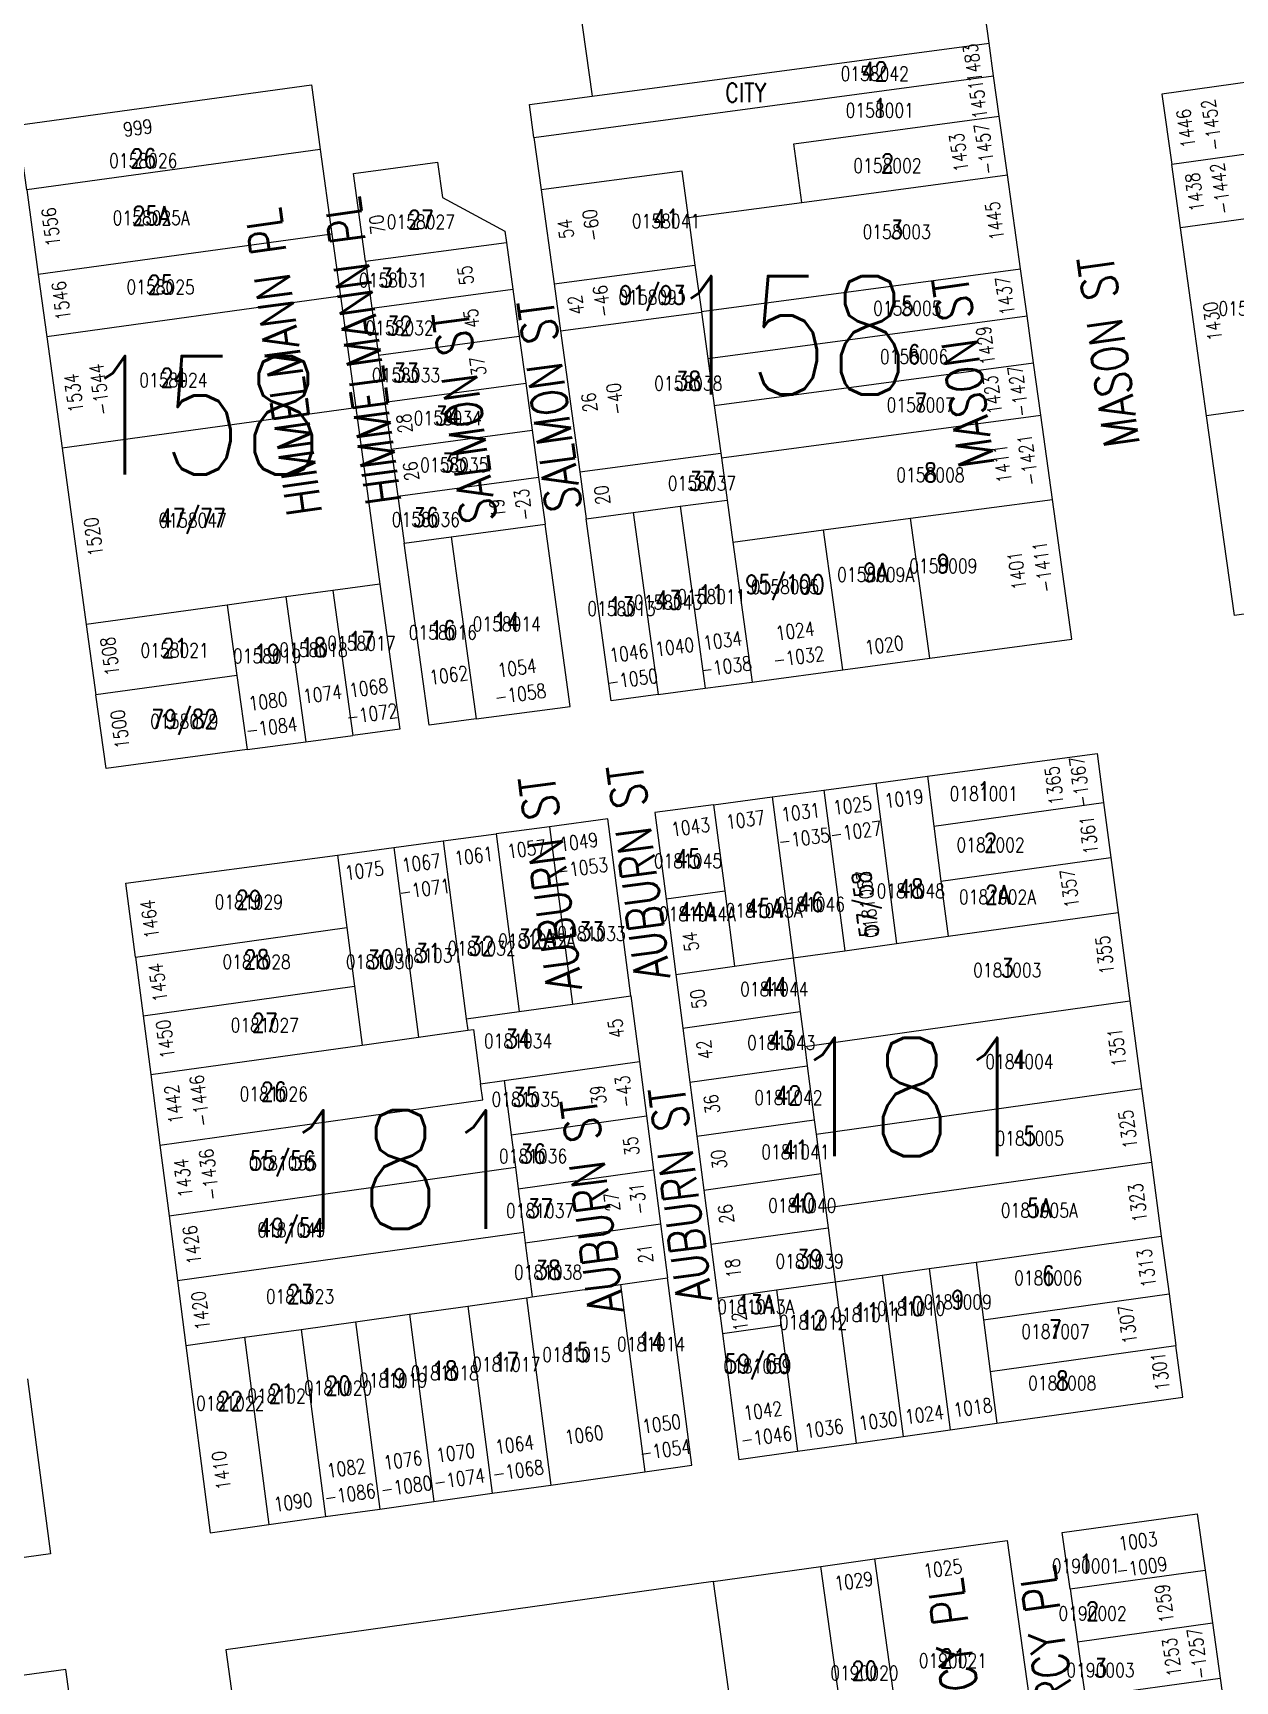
# Model space of a CAD drawing. Header units: feet. Extents: x 6006802 to 6013716, y 2117102 to 2120191.
# Drawn here: x 6008859 to 6009366, y 2117630 to 2118325 of the extents above; entities that cross this region are included whole.
import ezdxf
from ezdxf.enums import TextEntityAlignment as Align

# ---------------------------------------------------------------- set-up
doc = ezdxf.new("R2010")
doc.units = ezdxf.units.FT
doc.header["$LTSCALE"] = 100
doc.header["$MEASUREMENT"] = 0
for name, color, linetype in [('ADDRESS', 1, 'CONTINUOUS'), ('BLKLOT', 2, 'CONTINUOUS'), ('BLOCK_NUMBERS', 3, 'CONTINUOUS'), ('LOT_LINES', 4, 'CONTINUOUS'), ('LOT_NUMBERS', 7, 'CONTINUOUS'), ('ROW', 6, 'CONTINUOUS'), ('ST_NAME_IN_BLK', 7, 'CONTINUOUS'), ('ST_NAME_IN_ST', 6, 'CONTINUOUS')]:
    doc.layers.add(name, color=color, linetype=linetype)
doc.styles.add('ADDTXT', font='ROMANS.shx', dxfattribs={"width": 0.8, "height": 6})
doc.styles.add('BLKLOT', font='ROMANS.shx', dxfattribs={"width": 0.8, "height": 6})
doc.styles.add('BLOCK_NO', font='ROMANS.shx', dxfattribs={"width": 0.8, "height": 50})
doc.styles.add('LOT_NO', font='ROMANS.shx', dxfattribs={"width": 0.8, "height": 8})
doc.styles.add('SI', font='ROMANS.shx', dxfattribs={"width": 0.8, "height": 15})

msp = doc.modelspace()

# ---------------------------------------------------------------- linework, layer by layer
at = {"layer": 'LOT_LINES'}
for points in [[(6009094.95, 2118298.08), (6009262.41, 2118320.45)], [(6009070.38, 2118280.68), (6009264.34, 2118306.59)], [(6009183.42, 2118253.22), (6009179.98, 2118277.98), (6009266.71, 2118289.57)], [(6009407.6, 2118278.71), (6009339.45, 2118269.26)], [(6008980.24, 2118275.57), (6008856.41, 2118258.54)], [(6009135.59, 2118246.83), (6009132.9, 2118266.43), (6009073.43, 2118258.49)], [(6009183.42, 2118253.22), (6009270.15, 2118264.81)], [(6009135.59, 2118246.83), (6009183.42, 2118253.22)], [(6009395.17, 2118249.73), (6009343.17, 2118242.52)], [(6009395.17, 2118249.73), (6009406.2, 2118170.5), (6009354.19, 2118163.28)], [(6009135.59, 2118246.83), (6009138.34, 2118226.8)], [(6008985.13, 2118239.91), (6008861.3, 2118222.87)], [(6008999.32, 2118228.46), (6009058.8, 2118236.4)], [(6009078.87, 2118218.86), (6009138.34, 2118226.8)], [(6009138.34, 2118226.8), (6009141.03, 2118207.2)], [(6009141.03, 2118207.2), (6009275.66, 2118225.19)], [(6008988.74, 2118213.65), (6008864.9, 2118196.62)], [(6009002.04, 2118208.64), (6009061.51, 2118216.59)], [(6009081.59, 2118199.04), (6009141.06, 2118206.99)], [(6009141.03, 2118207.2), (6009141.06, 2118206.99)], [(6009141.06, 2118206.99), (6009143.75, 2118187.39)], [(6009143.75, 2118187.39), (6009278.42, 2118205.38)], [(6009004.76, 2118188.83), (6009064.23, 2118196.77)], [(6009143.75, 2118187.39), (6009146.47, 2118167.58)], [(6009146.47, 2118167.58), (6009281.18, 2118185.57)], [(6009007.48, 2118169.02), (6009066.95, 2118176.96)], [(6008995.2, 2118166.59), (6008871.36, 2118149.56)], [(6009146.47, 2118167.58), (6009149.22, 2118147.54)], [(6009149.5, 2118145.48), (6009284.25, 2118163.48)], [(6009010.2, 2118149.2), (6009069.67, 2118157.15)], [(6009089.75, 2118139.6), (6009149.22, 2118147.54)], [(6009149.22, 2118147.54), (6009149.5, 2118145.48)], [(6009149.5, 2118145.48), (6009151.94, 2118127.73)], [(6009012.92, 2118129.39), (6009072.39, 2118137.33)], [(6009112.29, 2118122.43), (6009132.11, 2118125.08)], [(6009132.11, 2118125.08), (6009151.94, 2118127.73)], [(6009132.11, 2118125.08), (6009142.65, 2118048.32)], [(6009151.94, 2118127.73), (6009154.37, 2118110.01)], [(6009229.21, 2118120.01), (6009289.18, 2118128.02)], [(6009035.46, 2118112.22), (6009075.11, 2118117.52)], [(6009092.47, 2118119.78), (6009112.29, 2118122.43)], [(6009112.29, 2118122.43), (6009122.83, 2118045.67)], [(6009192.54, 2118115.11), (6009229.21, 2118120.01)], [(6009237.43, 2118060.98), (6009229.21, 2118120.01)], [(6009015.64, 2118109.57), (6009035.46, 2118112.22)], [(6009035.46, 2118112.22), (6009046.01, 2118035.41)], [(6009154.37, 2118110.01), (6009157.34, 2118110.41), (6009192.54, 2118115.11)], [(6009154.37, 2118110.01), (6009162.47, 2118050.97)], [(6009200.75, 2118056.08), (6009192.54, 2118115.11)], [(6008985.58, 2118089.57), (6008965.77, 2118086.84)], [(6009005.4, 2118092.29), (6008985.58, 2118089.57)], [(6008985.58, 2118089.57), (6008993.97, 2118028.46)], [(6008941, 2118083.43), (6008881.56, 2118075.26)], [(6008965.77, 2118086.84), (6008941, 2118083.43)], [(6008941, 2118083.43), (6008945.08, 2118053.71)], [(6008965.77, 2118086.84), (6008974.14, 2118025.81)], [(6008945.08, 2118053.71), (6008885.64, 2118045.54)], [(6008945.08, 2118053.71), (6008949.36, 2118022.5)], [(6009192.77, 2118005.41), (6009201.57, 2117937.65)], [(6009214.58, 2118008.32), (6009223.36, 2117940.7)], [(6009236.39, 2118011.23), (6009239.12, 2117990.17)], [(6009146.19, 2117999.19), (6009150.89, 2117962.94)], [(6009170.97, 2118002.5), (6009179.78, 2117934.59)], [(6009239.12, 2117990.17), (6009310.69, 2118000.2)], [(6009032.1, 2117983.95), (6009041.84, 2117908.89)], [(6009054.5, 2117986.94), (6009064.22, 2117912.03)], [(6009076.9, 2117989.93), (6009086.6, 2117915.17)], [(6009239.12, 2117990.17), (6009242.13, 2117966.96)], [(6008987.5, 2117977.99), (6008991.46, 2117947.47)], [(6009011.28, 2117981.17), (6009021.66, 2117901.22)], [(6009242.13, 2117966.96), (6009313.78, 2117977.01)], [(6009126.13, 2117959.47), (6009150.89, 2117962.94)], [(6009150.89, 2117962.94), (6009155.02, 2117931.12)], [(6009242.13, 2117966.96), (6009245.14, 2117943.76)], [(6009245.14, 2117943.76), (6009316.88, 2117953.81)], [(6008902.32, 2117934.97), (6008991.46, 2117947.47)], [(6008991.46, 2117947.47), (6008994.67, 2117922.68)], [(6009223.36, 2117940.7), (6009245.14, 2117943.76)], [(6009179.78, 2117934.59), (6009201.57, 2117937.65)], [(6009201.57, 2117937.65), (6009223.36, 2117940.7)], [(6009130.26, 2117927.65), (6009155.02, 2117931.12)], [(6009155.02, 2117931.12), (6009179.78, 2117934.59)], [(6009179.78, 2117934.59), (6009182.71, 2117911.98)], [(6008905.54, 2117910.18), (6008994.67, 2117922.68)], [(6008994.67, 2117922.68), (6008997.89, 2117897.88)], [(6009064.22, 2117912.03), (6009086.6, 2117915.17)], [(6009086.6, 2117915.17), (6009111.26, 2117918.62)], [(6009184.62, 2117897.3), (6009321.85, 2117916.54)], [(6009041.84, 2117908.89), (6009064.22, 2117912.03)], [(6009041.84, 2117908.89), (6009042.46, 2117904.13)], [(6009133.19, 2117905.04), (6009182.71, 2117911.98)], [(6009182.71, 2117911.98), (6009184.62, 2117897.3)], [(6008997.89, 2117897.88), (6009021.66, 2117901.22)], [(6009021.66, 2117901.22), (6009042.46, 2117904.13)], [(6009042.46, 2117904.13), (6009044.93, 2117904.48), (6009047.92, 2117881.47)], [(6008908.76, 2117885.39), (6008997.89, 2117897.88)], [(6009184.62, 2117897.3), (6009185.67, 2117889.17)], [(6009057.82, 2117882.86), (6009114.87, 2117890.86)], [(6009136.15, 2117882.23), (6009185.67, 2117889.17)], [(6009185.67, 2117889.17), (6009188.63, 2117866.36)], [(6008912.62, 2117855.63), (6009048.79, 2117874.73), (6009047.92, 2117881.47)], [(6009047.92, 2117881.47), (6009057.82, 2117882.86)], [(6009057.82, 2117882.86), (6009060.78, 2117860.05)], [(6009189.42, 2117860.31), (6009326.78, 2117879.57)], [(6009060.78, 2117860.05), (6009117.83, 2117868.05)], [(6009139.11, 2117859.42), (6009188.63, 2117866.36)], [(6009188.63, 2117866.36), (6009189.42, 2117860.31)], [(6009060.78, 2117860.05), (6009062.56, 2117846.36)], [(6009189.42, 2117860.31), (6009191.58, 2117843.65)], [(6008916.48, 2117825.88), (6009062.56, 2117846.36)], [(6009062.56, 2117846.36), (6009063.74, 2117837.24)], [(6009063.74, 2117837.24), (6009120.79, 2117845.24)], [(6009193.46, 2117829.17), (6009330.92, 2117848.44)], [(6009142.06, 2117836.71), (6009191.58, 2117843.65)], [(6009191.58, 2117843.65), (6009193.46, 2117829.17)], [(6009063.74, 2117837.24), (6009066.11, 2117818.99)], [(6009193.46, 2117829.17), (6009194.54, 2117820.84)], [(6008920.03, 2117798.51), (6009066.11, 2117818.99)], [(6009066.11, 2117818.99), (6009066.7, 2117814.43)], [(6009066.7, 2117814.43), (6009123.75, 2117822.43)], [(6009145.02, 2117813.9), (6009194.54, 2117820.84)], [(6009194.54, 2117820.84), (6009197.5, 2117798.03)], [(6009256.92, 2117806.36), (6009335.07, 2117817.32)], [(6009066.7, 2117814.43), (6009069.66, 2117791.62)], [(6009217.31, 2117800.81), (6009237.11, 2117803.58)], [(6009237.11, 2117803.58), (6009256.92, 2117806.36)], [(6009237.11, 2117803.58), (6009245.94, 2117735.55)], [(6009256.92, 2117806.36), (6009260.09, 2117781.96)], [(6009069.66, 2117791.62), (6009106.9, 2117796.84)], [(6009106.9, 2117796.84), (6009126.71, 2117799.62)], [(6009106.9, 2117796.84), (6009117.15, 2117717.87)], [(6009172.74, 2117794.56), (6009197.5, 2117798.03)], [(6009197.5, 2117798.03), (6009217.31, 2117800.81)], [(6009197.5, 2117798.03), (6009206.33, 2117730)], [(6009217.31, 2117800.81), (6009226.14, 2117732.77)], [(6009042.53, 2117787.81), (6009067.29, 2117791.29)], [(6009067.29, 2117791.29), (6009069.66, 2117791.62)], [(6009067.29, 2117791.29), (6009077.53, 2117712.31)], [(6009147.98, 2117791.09), (6009172.74, 2117794.56)], [(6009172.74, 2117794.56), (6009174.67, 2117779.68)], [(6009260.09, 2117781.96), (6009338.33, 2117792.93)], [(6008995.08, 2117781.16), (6009017.97, 2117784.37)], [(6009017.97, 2117784.37), (6009042.53, 2117787.81)], [(6009017.97, 2117784.37), (6009028.21, 2117705.4)], [(6009042.53, 2117787.81), (6009052.77, 2117708.84)], [(6008948.31, 2117774.61), (6008972.19, 2117777.95)], [(6008972.19, 2117777.95), (6008995.08, 2117781.16)], [(6008972.19, 2117777.95), (6008982.44, 2117698.98)], [(6008995.08, 2117781.16), (6009005.33, 2117702.19)], [(6009149.91, 2117776.21), (6009174.67, 2117779.68)], [(6009174.67, 2117779.68), (6009181.57, 2117726.53)], [(6009260.09, 2117781.96), (6009262.92, 2117760.15)], [(6008923.58, 2117771.14), (6008948.31, 2117774.61)], [(6008948.31, 2117774.61), (6008958.56, 2117695.63)], [(6009262.92, 2117760.15), (6009341.23, 2117771.13)], [(6009262.92, 2117760.15), (6009265.75, 2117738.33)], [(6009224.8, 2117604.36), (6009202.12, 2117601.19), (6009191.41, 2117677.94)], [(6009214.09, 2117681.12), (6009224.8, 2117604.36)], [(6009146.05, 2117671.58), (6009164.92, 2117536.42)], [(6009296.63, 2117668.46), (6009353.57, 2117676.44)], [(6009299.74, 2117646.17), (6009356.68, 2117654.16)], [(6009302.98, 2117622.93), (6009359.93, 2117630.91)]]:
    msp.add_lwpolyline(points, dxfattribs=at)
at = {"layer": 'ROW'}
for points in [[(6009262.41, 2118320.45), (6009253.13, 2118387.2), (6009085.75, 2118364.17), (6009094.95, 2118298.08)], [(6009264.34, 2118306.59), (6009262.41, 2118320.45)], [(6009266.71, 2118289.57), (6009264.34, 2118306.59)], [(6009403.46, 2118308.43), (6009335.32, 2118298.97), (6009339.45, 2118269.26)], [(6008856.41, 2118258.54), (6008852.67, 2118285.78), (6008976.5, 2118302.82), (6008980.24, 2118275.57)], [(6009070.38, 2118280.68), (6009068.48, 2118294.55), (6009094.95, 2118298.08)], [(6009270.15, 2118264.81), (6009266.71, 2118289.57)], [(6009070.38, 2118280.68), (6009073.43, 2118258.49)], [(6008980.24, 2118275.57), (6008985.13, 2118239.91)], [(6008999.32, 2118228.46), (6008994.24, 2118265.51), (6009029.77, 2118270.26), (6009031.82, 2118255.32), (6009058.15, 2118241.12), (6009058.8, 2118236.4)], [(6009343.17, 2118242.52), (6009339.45, 2118269.26)], [(6009275.66, 2118225.19), (6009270.15, 2118264.81)], [(6008856.41, 2118258.54), (6008861.3, 2118222.87)], [(6009073.43, 2118258.49), (6009078.87, 2118218.86)], [(6009354.19, 2118163.28), (6009343.17, 2118242.52)], [(6008985.13, 2118239.91), (6008988.74, 2118213.65)], [(6009058.8, 2118236.4), (6009061.51, 2118216.59)], [(6008999.32, 2118228.46), (6009002.04, 2118208.64)], [(6008861.3, 2118222.87), (6008864.9, 2118196.62)], [(6009278.42, 2118205.38), (6009275.66, 2118225.19)], [(6008988.74, 2118213.65), (6008995.2, 2118166.59)], [(6009061.51, 2118216.59), (6009064.23, 2118196.77)], [(6009078.87, 2118218.86), (6009081.59, 2118199.04)], [(6009002.04, 2118208.64), (6009004.76, 2118188.83)], [(6009281.18, 2118185.57), (6009278.42, 2118205.38)], [(6008864.9, 2118196.62), (6008871.36, 2118149.56)], [(6009064.23, 2118196.77), (6009066.95, 2118176.96)], [(6009081.59, 2118199.04), (6009089.75, 2118139.6)], [(6009004.76, 2118188.83), (6009007.48, 2118169.02)], [(6009284.25, 2118163.48), (6009281.18, 2118185.57)], [(6009066.95, 2118176.96), (6009069.67, 2118157.15)], [(6008995.2, 2118166.59), (6009005.4, 2118092.29)], [(6009007.48, 2118169.02), (6009010.2, 2118149.2)], [(6009289.18, 2118128.02), (6009284.25, 2118163.48)], [(6009503.8, 2118098.29), (6009365.92, 2118079), (6009354.19, 2118163.28)], [(6009069.67, 2118157.15), (6009072.39, 2118137.33)], [(6008871.36, 2118149.56), (6008881.56, 2118075.26)], [(6009010.2, 2118149.2), (6009012.92, 2118129.39)], [(6009072.39, 2118137.33), (6009075.11, 2118117.52)], [(6009089.75, 2118139.6), (6009092.47, 2118119.78)], [(6009012.92, 2118129.39), (6009015.64, 2118109.57)], [(6009237.43, 2118060.98), (6009297.39, 2118068.99), (6009289.18, 2118128.02)], [(6009046.01, 2118035.41), (6009085.66, 2118040.71), (6009075.11, 2118117.52)], [(6009122.83, 2118045.67), (6009103, 2118043.02), (6009092.47, 2118119.78)], [(6009046.01, 2118035.41), (6009026.18, 2118032.76), (6009015.64, 2118109.57)], [(6009005.4, 2118092.29), (6009013.79, 2118031.11), (6008993.97, 2118028.46)], [(6008881.56, 2118075.26), (6008885.64, 2118045.54)], [(6009200.75, 2118056.08), (6009237.43, 2118060.98)], [(6009162.47, 2118050.97), (6009165.45, 2118051.37), (6009200.75, 2118056.08)], [(6009122.83, 2118045.67), (6009142.65, 2118048.32)], [(6009142.65, 2118048.32), (6009162.47, 2118050.97)], [(6008949.36, 2118022.5), (6008889.89, 2118014.56), (6008885.64, 2118045.54)], [(6008949.36, 2118022.5), (6008974.14, 2118025.81)], [(6008974.14, 2118025.81), (6008993.97, 2118028.46)], [(6009236.39, 2118011.23), (6009307.95, 2118020.79), (6009310.69, 2118000.2)], [(6009170.97, 2118002.5), (6009192.77, 2118005.41)], [(6009192.77, 2118005.41), (6009214.58, 2118008.32)], [(6009214.58, 2118008.32), (6009236.39, 2118011.23)], [(6009146.19, 2117999.19), (6009121.41, 2117995.88), (6009126.13, 2117959.47)], [(6009146.19, 2117999.19), (6009170.97, 2118002.5)], [(6009310.69, 2118000.2), (6009313.78, 2117977.01)], [(6009111.26, 2117918.62), (6009101.58, 2117993.23), (6009076.9, 2117989.93)], [(6009011.28, 2117981.17), (6009032.1, 2117983.95)], [(6009032.1, 2117983.95), (6009054.5, 2117986.94)], [(6009076.9, 2117989.93), (6009054.5, 2117986.94)], [(6008902.32, 2117934.97), (6008898.29, 2117966.07), (6008987.5, 2117977.99)], [(6008987.5, 2117977.99), (6009011.28, 2117981.17)], [(6009313.78, 2117977.01), (6009316.88, 2117953.81)], [(6009126.13, 2117959.47), (6009130.26, 2117927.65)], [(6009316.88, 2117953.81), (6009321.85, 2117916.54)], [(6008902.32, 2117934.97), (6008905.54, 2117910.18)], [(6009130.26, 2117927.65), (6009133.19, 2117905.04)], [(6009111.26, 2117918.62), (6009114.87, 2117890.86)], [(6009321.85, 2117916.54), (6009326.78, 2117879.57)], [(6008905.54, 2117910.18), (6008908.76, 2117885.39)], [(6009133.19, 2117905.04), (6009136.15, 2117882.23)], [(6009114.87, 2117890.86), (6009117.83, 2117868.05)], [(6008908.76, 2117885.39), (6008912.62, 2117855.63)], [(6009136.15, 2117882.23), (6009139.11, 2117859.42)], [(6009326.78, 2117879.57), (6009330.92, 2117848.44)], [(6009117.83, 2117868.05), (6009120.79, 2117845.24)], [(6009139.11, 2117859.42), (6009142.06, 2117836.71)], [(6008912.62, 2117855.63), (6008916.48, 2117825.88)], [(6009120.79, 2117845.24), (6009123.75, 2117822.43)], [(6009330.92, 2117848.44), (6009335.07, 2117817.32)], [(6009142.06, 2117836.71), (6009145.02, 2117813.9)], [(6008916.48, 2117825.88), (6008920.03, 2117798.51)], [(6009123.75, 2117822.43), (6009126.71, 2117799.62)], [(6009335.07, 2117817.32), (6009338.33, 2117792.93)], [(6009145.02, 2117813.9), (6009147.98, 2117791.09)], [(6008920.03, 2117798.51), (6008923.58, 2117771.14)], [(6009117.15, 2117717.87), (6009136.96, 2117720.64), (6009126.71, 2117799.62)], [(6009147.98, 2117791.09), (6009149.91, 2117776.21)], [(6009338.33, 2117792.93), (6009341.23, 2117771.13)], [(6009149.91, 2117776.21), (6009156.81, 2117723.05), (6009181.57, 2117726.53)], [(6008923.58, 2117771.14), (6008933.83, 2117692.17), (6008958.56, 2117695.63)], [(6009265.75, 2117738.33), (6009344.14, 2117749.32), (6009341.23, 2117771.13)], [(6008856.79, 2117757.14), (6008866.38, 2117683.26), (6008826.74, 2117677.86)], [(6009226.14, 2117732.77), (6009245.94, 2117735.55)], [(6009245.94, 2117735.55), (6009265.75, 2117738.33)], [(6009181.57, 2117726.53), (6009206.33, 2117730)], [(6009206.33, 2117730), (6009226.14, 2117732.77)], [(6009077.53, 2117712.31), (6009117.15, 2117717.87)], [(6009028.21, 2117705.4), (6009052.77, 2117708.84)], [(6009052.77, 2117708.84), (6009077.53, 2117712.31)], [(6008958.56, 2117695.63), (6008982.44, 2117698.98)], [(6008982.44, 2117698.98), (6009005.33, 2117702.19)], [(6009005.33, 2117702.19), (6009028.21, 2117705.4)], [(6009296.63, 2117668.46), (6009293.31, 2117692.23), (6009350.26, 2117700.21), (6009353.57, 2117676.44)], [(6009214.09, 2117681.12), (6009270.04, 2117688.97), (6009282.96, 2117596.36)], [(6009146.05, 2117671.58), (6009191.41, 2117677.94)], [(6009191.41, 2117677.94), (6009214.09, 2117681.12)], [(6009146.05, 2117671.58), (6008940.45, 2117642.76), (6008954.4, 2117541.87)], [(6009353.57, 2117676.44), (6009356.68, 2117654.16)], [(6009296.63, 2117668.46), (6009299.74, 2117646.17)], [(6009356.68, 2117654.16), (6009359.93, 2117630.91)], [(6009299.74, 2117646.17), (6009302.98, 2117622.93)], [(6008877.55, 2117600.63), (6008872.87, 2117634.44), (6008786.62, 2117622.68)], [(6009359.93, 2117630.91), (6009362.9, 2117609.62)]]:
    msp.add_lwpolyline(points, dxfattribs=at)

# ---------------------------------------------------------------- texts
at = {"layer": 'ADDRESS', "style": 'ADDTXT', "width": 0.8}
for s, rotation, p in [('1483', 97.91983, (6009258.47, 2118312.46)), ('1451', 97.91983, (6009260.61, 2118297.1)), ('1446', 97.91983, (6009348.39, 2118284.84)), ('-1452', 97.91983, (6009359.28, 2118286.36)), ('999', 7.83175, (6008903.7, 2118281.7)), ('-1457', 97.91983, (6009263.52, 2118276.18)), ('1453', 97.91983, (6009252.63, 2118274.66)), ('-1442', 97.91983, (6009363.02, 2118259.5)), ('1438', 97.91983, (6009352.12, 2118257.98)), ('1556', 97.81521, (6008869.6, 2118243.29)), ('-60', 97.81521, (6009097.63, 2118243.98)), ('1445', 97.91983, (6009267.74, 2118245.84)), ('70', 97.81521, (6009007.24, 2118244.32)), ('54', 97.81521, (6009086.73, 2118242.48)), ('55', 97.81521, (6009044.49, 2118222.95)), ('1437', 97.91983, (6009272.14, 2118214.27)), ('1546', 97.81521, (6008873.87, 2118212.19)), ('42', 97.81521, (6009091.13, 2118210.45)), ('-46', 97.81521, (6009102.02, 2118211.94)), ('45', 97.81521, (6009046.99, 2118204.76)), ('1430', 97.91983, (6009359.7, 2118203.51)), ('1429', 97.91983, (6009263.94, 2118193.34)), ('37', 97.81521, (6009049.76, 2118184.59)), ('1534', 97.81521, (6008879.21, 2118173.25)), ('-1544', 97.81521, (6008890.11, 2118174.75)), ('1423', 97.91983, (6009266.84, 2118172.51)), ('-1427', 97.91983, (6009277.73, 2118174.03)), ('26', 97.81521, (6009096.78, 2118169.24)), ('-40', 97.81521, (6009107.68, 2118170.73)), ('28', 97.81521, (6009018.76, 2118160.41)), ('-1421', 97.91983, (6009281.76, 2118145.1)), ('1411', 97.91983, (6009270.86, 2118143.58)), ('26', 97.81521, (6009021.53, 2118140.24)), ('-23', 97.81521, (6009068.88, 2118126.14)), ('20', 97.81521, (6009102.14, 2118130.21)), ('19', 97.81521, (6009057.98, 2118124.64)), ('1520', 97.81521, (6008887.53, 2118112.65)), ('-1411', 97.91983, (6009288.04, 2118099.96)), ('1401', 97.91983, (6009277.14, 2118098.44)), ('1024', 7.60831, (6009180.98, 2118069.58)), ('1508', 97.81521, (6008894.45, 2118062.22)), ('1040', 7.60831, (6009130.17, 2118062.8)), ('1034', 7.60831, (6009150.36, 2118065.49)), ('1020', 7.60831, (6009218.61, 2118063.51)), ('1054', 7.60831, (6009063.65, 2118053.91)), ('1046', 7.60831, (6009110.82, 2118060.21)), ('-1038', 7.60831, (6009151.82, 2118054.59)), ('-1032', 7.60831, (6009182.44, 2118058.68)), ('1062', 7.60831, (6009034.84, 2118050.89)), ('-1050', 7.60831, (6009112.28, 2118049.31)), ('1080', 7.60831, (6008958.63, 2118039.88)), ('1074', 7.60831, (6008981.55, 2118042.94)), ('1068', 7.60831, (6009001, 2118045.54)), ('-1058', 7.60831, (6009065.1, 2118043.01)), ('-1072', 7.60831, (6009002.45, 2118034.64)), ('1500', 97.81521, (6008898.68, 2118031.44)), ('-1084', 7.60831, (6008960.09, 2118028.98)), ('-1367', 97.5938, (6009303.71, 2118009.13)), ('1365', 97.5938, (6009292.8, 2118007.68)), ('1019', 7.60831, (6009226.94, 2117998.87)), ('1031', 7.60831, (6009183.33, 2117993.05)), ('1025', 7.60831, (6009205.13, 2117995.96)), ('1043', 7.60831, (6009136.85, 2117986.84)), ('1037', 7.60831, (6009159.99, 2117989.93)), ('-1027', 7.60831, (6009206.59, 2117985.06)), ('1361', 97.5938, (6009307.43, 2117986.87)), ('1057', 7.60831, (6009067.66, 2117977.6)), ('1049', 7.60831, (6009089.69, 2117980.54)), ('-1035', 7.60831, (6009184.78, 2117982.15)), ('1067', 7.60831, (6009023.24, 2117971.67)), ('1061', 7.60831, (6009045.39, 2117974.62)), ('-1053', 7.60831, (6009091.15, 2117969.64)), ('1075', 7.60831, (6008999.23, 2117968.46)), ('1357', 97.5938, (6009299.34, 2117964.26)), ('-1071', 7.60831, (6009024.7, 2117960.76)), ('1464', 97.39372, (6008911.29, 2117951.35)), ('54', 97.39372, (6009139.5, 2117941.9)), ('1355', 97.5938, (6009314.17, 2117936.25)), ('1454', 97.39372, (6008914.76, 2117924.61)), ('50', 97.39372, (6009142.64, 2117917.71)), ('1450', 97.39372, (6008917.86, 2117900.71)), ('45', 97.39372, (6009107.95, 2117905.28)), ('1351', 97.5938, (6009319.36, 2117897.32)), ('42', 97.39372, (6009145.42, 2117896.32)), ('1442', 97.39372, (6008921.42, 2117873.32)), ('-1446', 97.39372, (6008932.32, 2117874.74)), ('39', 97.39372, (6009100.5, 2117877.24)), ('-43', 97.39372, (6009111.41, 2117878.65)), ('36', 97.39372, (6009148.41, 2117873.29)), ('1325', 97.5938, (6009323.97, 2117862.74)), ('35', 97.39372, (6009114.4, 2117855.63)), ('-1436', 97.39372, (6008936.37, 2117843.59)), ('30', 97.39372, (6009151.42, 2117850.04)), ('1434', 97.39372, (6008925.46, 2117842.17)), ('-31', 97.39372, (6009117.27, 2117833.48)), ('1323', 97.5938, (6009328.1, 2117831.77)), ('27', 97.39372, (6009106.36, 2117832.06)), ('26', 97.39372, (6009154.41, 2117827.02)), ('1426', 97.39372, (6008929.12, 2117813.96)), ('21', 97.39372, (6009120.27, 2117810.34)), ('1313', 97.5938, (6009331.78, 2117804.16)), ('18', 97.39372, (6009157.38, 2117804.11)), ('1420', 97.39372, (6008932.72, 2117786.23)), ('12', 97.39372, (6009160.29, 2117781.69)), ('1307', 97.5938, (6009323.85, 2117780.45)), ('1301', 97.5938, (6009337.59, 2117760.64)), ('1042', 7.98095, (6009167.36, 2117740.69)), ('1018', 7.98095, (6009256.03, 2117742.01)), ('1050', 7.98095, (6009124.67, 2117735.08)), ('1030', 7.98095, (6009216, 2117736.4)), ('1024', 7.98095, (6009235.52, 2117739.14)), ('1060', 7.98095, (6009091.98, 2117730.49)), ('-1046', 7.98095, (6009168.89, 2117729.8)), ('1036', 7.98095, (6009193.25, 2117733.21)), ('1076', 7.98095, (6009015.53, 2117719.78)), ('1070', 7.98095, (6009037.78, 2117722.9)), ('1064', 7.98095, (6009062.64, 2117726.38)), ('-1054', 7.98095, (6009126.2, 2117724.19)), ('1410', 97.98095, (6008941.45, 2117718.91)), ('1082', 7.98095, (6008991.65, 2117716.43)), ('-1068', 7.98095, (6009064.17, 2117715.49)), ('-1086', 7.98095, (6008993.18, 2117705.54)), ('-1080', 7.98095, (6009017.05, 2117708.88)), ('-1074', 7.98095, (6009039.3, 2117712)), ('1090', 7.98095, (6008969.19, 2117702.17)), ('1003', 7.98095, (6009325.63, 2117685.65)), ('1025', 7.98095, (6009243.28, 2117674.11)), ('-1009', 7.98095, (6009327.16, 2117674.76)), ('1029', 7.98095, (6009205.72, 2117668.84)), ('1259', 97.94451, (6009339.32, 2117662.8)), ('-1257', 97.94451, (6009353.39, 2117641.61)), ('1253', 97.94451, (6009342.49, 2117640.09))]:
    msp.add_text(s, height=6, rotation=rotation, dxfattribs=at).set_placement(p, align=Align.CENTER)
at = {"layer": 'BLKLOT', "style": 'BLKLOT', "width": 0.8}
for s, p in [('0158042', (6009214.15, 2118304.51)), ('0158001', (6009216.3, 2118289.05)), ('0158026', (6008905.6, 2118267.83)), ('0158002', (6009219.54, 2118265.76)), ('0158025A', (6008908.91, 2118243.72)), ('0158027', (6009022.69, 2118242.04)), ('0158041', (6009126.11, 2118242.34)), ('0158003', (6009223.43, 2118237.82)), ('0158025', (6008912.91, 2118214.55)), ('0158031', (6009010.93, 2118217.45)), ('0158091', (6009120.43, 2118210.23)), ('0158005', (6009227.91, 2118205.55)), ('0159045', (6009373.56, 2118205.51)), ('0158032', (6009013.7, 2118197.27)), ('0158006', (6009230.75, 2118185.19)), ('0158024', (6008918.3, 2118175.29)), ('0158033', (6009016.42, 2118177.4)), ('0158038', (6009135.51, 2118173.9)), ('0158034', (6009034.05, 2118159.27)), ('0158007', (6009233.58, 2118164.83)), ('0158035', (6009036.77, 2118139.49)), ('0158037', (6009141.29, 2118131.74)), ('0158008', (6009237.68, 2118135.32)), ('0158047', (6008926.42, 2118116.13)), ('0158036', (6009024.78, 2118116.49)), ('0158009', (6009243.08, 2118096.92)), ('0158009A', (6009214.58, 2118093.24)), ('0158011', (6009145.24, 2118083.98)), ('0158095', (6009176.31, 2118088.13)), ('0158013', (6009107.32, 2118078.91)), ('0158043', (6009127.01, 2118081.54)), ('0158016', (6009031.94, 2118068.84)), ('0158014', (6009058.92, 2118072.45)), ('0158021', (6008918.8, 2118061.3)), ('0158018', (6008977.4, 2118061.56)), ('0158017', (6008997.6, 2118064.26)), ('0158019', (6008957.8, 2118058.94)), ('0158079', (6008922.91, 2118031.36)), ('0181001', (6009260.16, 2118000.85)), ('0181002', (6009263.04, 2117979.28)), ('0181045', (6009135.37, 2117972.52)), ('0181048', (6009229.39, 2117959.86)), ('0181002A', (6009265.96, 2117957.34)), ('0181029', (6008950.12, 2117955.18)), ('0181044A', (6009139.3, 2117950.09)), ('0181045A', (6009167.49, 2117951.59)), ('0181046', (6009187.23, 2117954.22)), ('0181032A', (6009071.54, 2117938.77)), ('0181033', (6009094.68, 2117941.86)), ('0181028', (6008953.39, 2117929.96)), ('0181030', (6009005.45, 2117929.94)), ('0181031', (6009025.75, 2117932.65)), ('0181032', (6009048.3, 2117935.67)), ('0181003', (6009270.09, 2117926.43)), ('0181044', (6009171.79, 2117918.43)), ('0181027', (6008956.86, 2117903.27)), ('0181034', (6009063.71, 2117896.57)), ('0181043', (6009174.73, 2117895.83)), ('0181004', (6009275.23, 2117887.83)), ('0181026', (6008960.63, 2117874.21)), ('0181035', (6009066.9, 2117871.95)), ('0181042', (6009177.73, 2117872.66)), ('0181005', (6009279.54, 2117855.54)), ('0181036', (6009070.01, 2117848.02)), ('0181041', (6009180.7, 2117849.77)), ('0181055', (6008964.41, 2117845.05)), ('0181037', (6009073, 2117824.97)), ('0181040', (6009183.63, 2117827.21)), ('0181005A', (6009283.59, 2117825.14)), ('0181049', (6008968.07, 2117816.89)), ('0181038', (6009076.36, 2117799.04)), ('0181039', (6009186.69, 2117803.62)), ('0181006', (6009287.39, 2117796.66)), ('0181023', (6008971.71, 2117788.83)), ('0181013A', (6009163.97, 2117784.45)), ('0181010', (6009229.51, 2117783.74)), ('0181009', (6009249.19, 2117786.49)), ('0181012', (6009188.18, 2117777.94)), ('0181011', (6009210.61, 2117781.09)), ('0181007', (6009290.4, 2117774.03)), ('0181015', (6009088.35, 2117764.32)), ('0181014', (6009119.84, 2117768.73)), ('0181018', (6009032.75, 2117756.52)), ('0181017', (6009058.73, 2117760.17)), ('0181059', (6009164.69, 2117759.5)), ('0181020', (6008987.78, 2117750.22)), ('0181019', (6009011.01, 2117753.48)), ('0181008', (6009293.3, 2117752.27)), ('0181022', (6008942.26, 2117743.76)), ('0181021', (6008963.87, 2117746.87)), ('0190001', (6009303.27, 2117675.16)), ('0190002', (6009306.07, 2117655.11)), ('0190021', (6009247.15, 2117635.27)), ('0190003', (6009309.4, 2117631.21)), ('0190020', (6009209.84, 2117630.04))]:
    msp.add_text(s, height=6, dxfattribs=at).set_placement(p, align=Align.CENTER)
msp.add_text('0181057', height=6, rotation=97.60831, dxfattribs=at).set_placement((6009214.13, 2117957.82), align=Align.CENTER)
at = {"layer": 'BLOCK_NUMBERS', "style": 'BLOCK_NO', "width": 0.8}
for s, p in [('158', (6009177.72, 2118172.18)), ('158', (6008930.4, 2118138.44)), ('181', (6009229.79, 2117850.95)), ('181', (6009014.07, 2117820.37))]:
    msp.add_text(s, height=50, dxfattribs=at).set_placement(p, align=Align.CENTER)
at = {"layer": 'LOT_NUMBERS', "style": 'LOT_NO', "width": 0.8}
for s, p in [('42', (6009214.15, 2118304.51)), ('CITY', (6009159.72, 2118295.53)), ('1', (6009216.3, 2118289.05)), ('26', (6008905.6, 2118267.83)), ('2', (6009219.54, 2118265.76)), ('25A', (6008908.91, 2118243.72)), ('27', (6009022.69, 2118242.04)), ('41', (6009126.11, 2118242.34)), ('3', (6009223.43, 2118237.82)), ('25', (6008912.91, 2118214.55)), ('31', (6009010.93, 2118217.45)), ('91/93', (6009120.43, 2118210.23)), ('5', (6009227.91, 2118205.55)), ('32', (6009013.7, 2118197.27)), ('6', (6009230.75, 2118185.19)), ('33', (6009016.42, 2118177.4)), ('24', (6008918.3, 2118175.29)), ('38', (6009135.51, 2118173.9)), ('7', (6009233.58, 2118164.83)), ('34', (6009034.05, 2118159.27)), ('35', (6009036.77, 2118139.49)), ('37', (6009141.29, 2118131.74)), ('8', (6009237.68, 2118135.32)), ('47/77', (6008926.42, 2118116.13)), ('36', (6009024.78, 2118116.49)), ('9', (6009243.08, 2118096.92)), ('95/100', (6009176.31, 2118088.13)), ('9A', (6009214.58, 2118093.24)), ('43', (6009127.01, 2118081.54)), ('11', (6009145.24, 2118083.98)), ('13', (6009107.32, 2118078.91)), ('16', (6009031.94, 2118068.84)), ('14', (6009058.92, 2118072.45)), ('21', (6008918.8, 2118061.3)), ('18', (6008977.4, 2118061.56)), ('17', (6008997.6, 2118064.26)), ('19', (6008957.8, 2118058.94)), ('79/82', (6008922.91, 2118031.36)), ('1', (6009260.16, 2118000.85)), ('2', (6009263.04, 2117979.28)), ('45', (6009135.37, 2117972.52)), ('29', (6008950.12, 2117955.18)), ('48', (6009229.39, 2117959.86)), ('2A', (6009265.96, 2117957.34)), ('44A', (6009139.3, 2117950.09)), ('45A', (6009167.49, 2117951.59)), ('46', (6009187.23, 2117954.22)), ('33', (6009094.68, 2117941.86)), ('32', (6009048.3, 2117935.67)), ('32A', (6009071.54, 2117938.77)), ('28', (6008953.39, 2117929.96)), ('30', (6009005.45, 2117929.94)), ('31', (6009025.75, 2117932.65)), ('3', (6009270.09, 2117926.43)), ('44', (6009171.79, 2117918.43)), ('27', (6008956.86, 2117903.27)), ('34', (6009063.71, 2117896.57)), ('43', (6009174.73, 2117895.83)), ('4', (6009275.23, 2117887.83)), ('26', (6008960.63, 2117874.21)), ('35', (6009066.9, 2117871.95)), ('42', (6009177.73, 2117872.66)), ('5', (6009279.54, 2117855.54)), ('55/56', (6008964.41, 2117845.05)), ('36', (6009070.01, 2117848.02)), ('41', (6009180.7, 2117849.77)), ('37', (6009073, 2117824.97)), ('40', (6009183.63, 2117827.21)), ('5A', (6009283.59, 2117825.14)), ('49/54', (6008968.07, 2117816.89)), ('39', (6009186.69, 2117803.62)), ('38', (6009076.36, 2117799.04)), ('6', (6009287.39, 2117796.66)), ('23', (6008971.71, 2117788.83)), ('13A', (6009163.97, 2117784.45)), ('10', (6009229.51, 2117783.74)), ('9', (6009249.19, 2117786.49)), ('12', (6009188.18, 2117777.94)), ('11', (6009210.61, 2117781.09)), ('14', (6009119.84, 2117768.73)), ('7', (6009290.4, 2117774.03)), ('15', (6009088.35, 2117764.32)), ('59/60', (6009164.69, 2117759.5)), ('19', (6009011.01, 2117753.48)), ('18', (6009032.75, 2117756.52)), ('17', (6009058.73, 2117760.17)), ('21', (6008963.87, 2117746.87)), ('20', (6008987.78, 2117750.22)), ('8', (6009293.3, 2117752.27)), ('22', (6008942.26, 2117743.76)), ('1', (6009303.27, 2117675.16)), ('2', (6009306.07, 2117655.11)), ('21', (6009247.15, 2117635.27)), ('20', (6009209.84, 2117630.04)), ('3', (6009309.4, 2117631.21))]:
    msp.add_text(s, height=8, dxfattribs=at).set_placement(p, align=Align.CENTER)
msp.add_text('57/58', height=8, rotation=97.60831, dxfattribs=at).set_placement((6009214.13, 2117957.82), align=Align.CENTER)
at = {"layer": 'ST_NAME_IN_BLK', "style": 'SI', "width": 0.8}
for s, rotation, p in [('HIMMELMANN PL', 97.81521, (6008972.21, 2118186.96)), ('MASON ST', 98.03383, (6009259.01, 2118182.75)), ('SALMON ST', 97.81521, (6009048.59, 2118163.69)), ('AUBURN ST', 97.39372, (6009084.82, 2117966.97)), ('AUBURN ST', 97.39372, (6009102.47, 2117830.95)), ('MARCY PL', 97.94451, (6009256.55, 2117633.93))]:
    msp.add_text(s, height=15, rotation=rotation, dxfattribs=at).set_placement(p, align=Align.CENTER)
at = {"layer": 'ST_NAME_IN_ST', "style": 'SI', "width": 0.8}
for s, rotation, p in [('HIMMELMANN PL', 97.81521, (6009005.65, 2118191.55)), ('MASON ST', 98.03383, (6009320.28, 2118191.4)), ('SALMON ST', 97.81521, (6009084.5, 2118168.62)), ('AUBURN ST', 97.39372, (6009122.01, 2117971.8)), ('AUBURN ST', 97.39372, (6009139.66, 2117835.78)), ('MARCY PL', 97.94451, (6009295.43, 2117639.35))]:
    msp.add_text(s, height=15, rotation=rotation, dxfattribs=at).set_placement(p, align=Align.CENTER)

doc.saveas('drawing.dxf')
